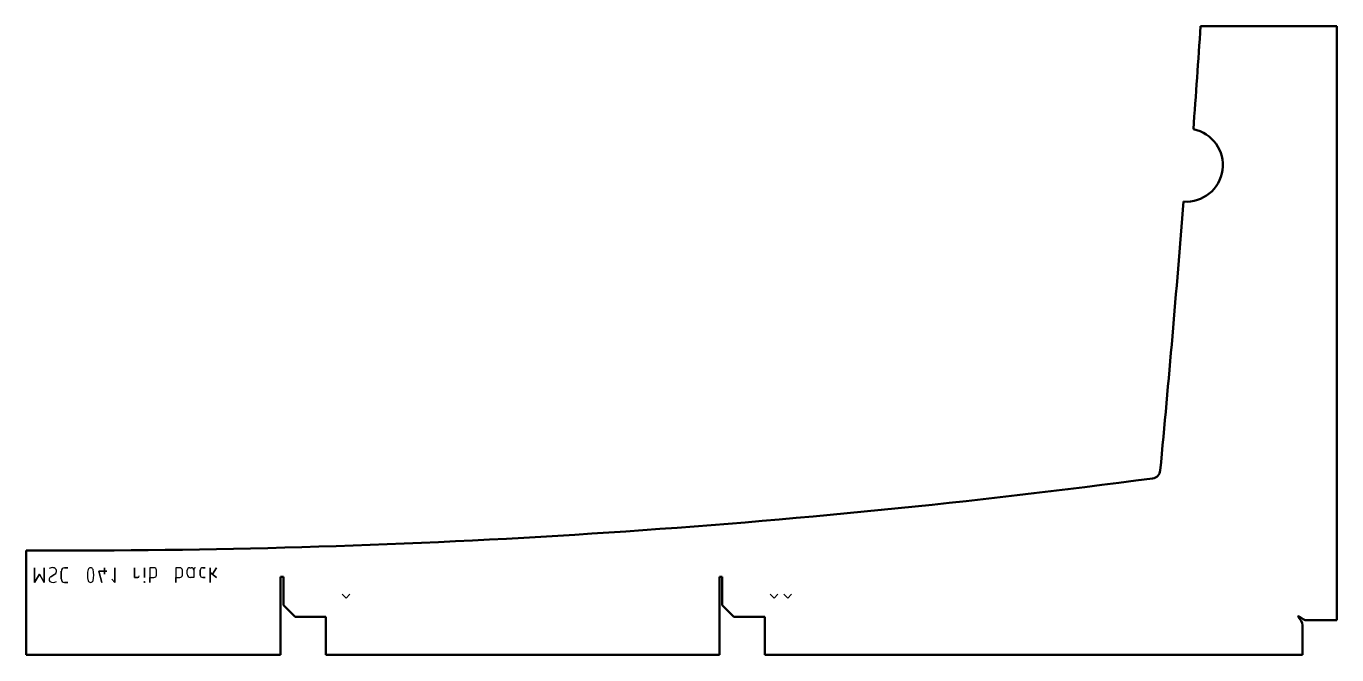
# Model space of a CAD drawing. Header units: millimetres. Extents: x 0 to 896, y -20 to 409.
import ezdxf

# ---------------------------------------------------------------- set-up
doc = ezdxf.new("R2010")
doc.units = ezdxf.units.MM
doc.layers.add('IV_MARK_SURFACE', color=2, linetype='Continuous', lineweight=25)
doc.layers.add('IV_OUTER_PROFILE', color=7, linetype='Continuous', lineweight=50)

msp = doc.modelspace()

# ---------------------------------------------------------------- linework, layer by layer
at = {"layer": 'IV_MARK_SURFACE'}
for p, q in [((5.68, 39.23), (5.68, 29.23)), ((5.68, 29.23), (5.68, 39.23)), ((12.35, 29.23), (12.35, 39.23)), ((12.35, 39.23), (12.35, 29.23)), ((24.01, 37.01), (24.01, 31.45)), ((24.01, 31.45), (24.01, 37.01)), ((28.46, 39.23), (26.24, 39.23)), ((26.24, 39.23), (28.46, 39.23)), ((51.79, 29.23), (49.57, 37.01)), ((49.57, 37.01), (53.46, 37.01)), ((49.57, 37.01), (51.79, 29.23)), ((53.46, 37.01), (49.57, 37.01)), ((53.46, 39.23), (53.46, 37.01)), ((53.46, 37.01), (53.46, 39.23)), ((53.46, 37.01), (53.46, 34.78)), ((53.46, 37.01), (55.12, 37.01)), ((55.12, 37.01), (53.46, 37.01)), ((53.46, 34.78), (53.46, 37.01)), ((60.68, 29.23), (60.68, 39.23)), ((60.68, 39.23), (60.68, 29.23)), ((74.01, 39.23), (74.01, 32.56)), ((74.01, 32.56), (74.01, 39.23)), ((80.96, 39.23), (80.96, 32.56)), ((80.96, 32.56), (80.96, 39.23)), ((84.57, 39.23), (84.57, 32.56)), ((87.35, 39.23), (84.57, 39.23)), ((89.01, 34.23), (89.01, 37.56)), ((102.35, 39.23), (102.35, 32.56)), ((105.12, 39.23), (102.35, 39.23)), ((106.79, 34.23), (106.79, 37.56)), ((110.12, 34.78), (110.12, 37.56)), ((111.79, 39.23), (112.9, 39.23)), ((114.57, 37.56), (114.57, 38.12)), ((114.57, 38.12), (114.57, 37.56)), ((114.57, 37.56), (114.57, 32.56)), ((119.01, 37.56), (119.01, 34.23)), ((119.01, 34.23), (119.01, 37.56)), ((122.35, 39.23), (120.68, 39.23)), ((120.68, 39.23), (122.35, 39.23)), ((125.68, 39.23), (125.68, 35.89)), ((125.68, 35.89), (125.68, 39.23)), ((125.68, 35.89), (125.68, 29.23)), ((125.68, 35.89), (130.12, 32.56)), ((125.68, 29.23), (125.68, 35.89)), ((130.12, 32.56), (125.68, 35.89)), ((127.35, 34.78), (130.12, 39.23)), ((130.12, 39.23), (127.35, 34.78)), ((5.68, 29.23), (9.01, 34.78)), ((9.01, 34.78), (5.68, 29.23)), ((9.01, 34.78), (12.35, 29.23)), ((12.35, 29.23), (9.01, 34.78)), ((19.57, 34.78), (16.79, 33.12)), ((16.79, 33.12), (19.57, 34.78)), ((26.24, 29.23), (28.46, 29.23)), ((28.46, 29.23), (26.24, 29.23)), ((58.46, 31.45), (60.68, 29.23)), ((60.68, 29.23), (58.46, 31.45)), ((74.01, 32.56), (76.24, 32.56)), ((76.24, 32.56), (74.01, 32.56)), ((84.57, 32.56), (87.35, 32.56)), ((84.57, 29.23), (84.57, 32.56)), ((84.57, 32.56), (84.57, 29.23)), ((102.35, 32.56), (105.12, 32.56)), ((102.35, 29.23), (102.35, 32.56)), ((102.35, 32.56), (102.35, 29.23)), ((114.57, 32.56), (112.35, 32.56)), ((120.68, 32.56), (122.35, 32.56)), ((122.35, 32.56), (120.68, 32.56)), ((216.06, 21.16), (218.73, 18.49)), ((218.73, 18.49), (216.06, 21.16)), ((218.73, 18.49), (221.39, 21.16)), ((221.39, 21.16), (218.73, 18.49)), ((508.71, 21.16), (511.38, 18.49)), ((511.38, 18.49), (508.71, 21.16)), ((511.38, 18.49), (514.05, 21.16)), ((514.05, 21.16), (511.38, 18.49)), ((518.05, 21.16), (520.71, 18.49)), ((520.71, 18.49), (518.05, 21.16)), ((520.71, 18.49), (523.38, 21.16)), ((523.38, 21.16), (520.71, 18.49))]:
    msp.add_line(p, q, dxfattribs=at)
msp.add_circle((80.96, 29.51), 0.278, dxfattribs=at)
for centre, radius, start, end in [((17.75, 35.56), 3.74, 79.03731, 123.58255), ((17.75, 35.56), 3.74, 79.03731, 123.58255), ((18.36, 36.84), 2.39, 300.44095, 87.63153), ((18.36, 36.84), 2.39, 300.44095, 87.63153), ((26.24, 37.01), 2.22, 90, 180), ((26.24, 37.01), 2.22, 90, 180), ((55.79, 34.23), 13.99, 163.86614, 196.13386), ((44.01, 37.41), 1.81, 23.03732, 156.96268), ((32.24, 34.23), 13.99, 343.86614, 16.13386), ((87.35, 37.56), 1.67, 0, 90), ((105.12, 37.56), 1.67, 0, 90), ((111.79, 37.56), 1.67, 90, 180), ((112.9, 37.56), 1.67, 0, 90), ((115.68, 38.12), 1.11, 90, 180), ((115.68, 38.12), 1.11, 90, 180), ((120.68, 37.56), 1.67, 90, 180), ((120.68, 37.56), 1.67, 90, 180), ((17.92, 31.22), 2.21, 120.70163, 220.37372), ((17.92, 31.22), 2.21, 120.70163, 220.37372), ((18.46, 33.91), 4.69, 241.71531, 298.28469), ((18.46, 33.91), 4.69, 241.71531, 298.28469), ((26.24, 31.45), 2.22, 180, 270), ((26.24, 31.45), 2.22, 180, 270), ((44.01, 31.03), 1.8, 202.4119, 337.5881), ((76.24, 33.67), 1.11, 270, 360), ((76.24, 33.67), 1.11, 270, 360), ((87.35, 34.23), 1.67, 270, 0), ((105.12, 34.23), 1.67, 270, 360), ((112.35, 34.78), 2.22, 180, 270), ((120.68, 34.23), 1.67, 180, 270), ((120.68, 34.23), 1.67, 180, 270)]:
    msp.add_arc(centre, radius, start, end, dxfattribs=at)
at = {"layer": 'IV_OUTER_PROFILE'}
for p, q in [((803.1, 409.37), (896.2, 409.37)), ((896.2, 409.37), (896.2, 3.31)), ((0, -20.25), (0, 50.95)), ((0, 50.95), (25, 50.95)), ((174, 32.95), (176, 32.95)), ((174, -20.25), (174, 32.95)), ((176, 32.95), (176, 13.7)), ((474, 32.95), (476, 32.95)), ((474, -20.25), (474, 32.95)), ((476, 32.95), (476, 13.7)), ((184, 5.7), (176, 13.7)), ((484, 5.7), (476, 13.7)), ((184, 5.7), (205, 5.7)), ((205, 5.7), (205, -20.25)), ((484, 5.7), (505, 5.7)), ((505, 5.7), (505, -20.25)), ((869.9, 5.7), (871.84, 2.85)), ((873.1, 4.12), (870.25, 6.06)), ((871.84, 2.85), (872.43, 1.43)), ((872.43, 1.43), (872.65, 0)), ((874.53, 3.52), (873.1, 4.12)), ((875.95, 3.31), (874.53, 3.52)), ((896.2, 3.31), (875.95, 3.31)), ((872.65, 0), (872.65, -20.25)), ((174, -20.25), (0, -20.25)), ((474, -20.25), (205, -20.25)), ((872.65, -20.25), (505, -20.25))]:
    msp.add_line(p, q, dxfattribs=at)
for centre, radius, start, end in [((-10221.99, 1150.98), 11050, 355.785803, 356.151764), ((793.29, 314.44), 25, 265.59361, 78.82935), ((-10225, 1150.95), 11050, 354.572112, 355.528799), ((25, 5700.95), 5650, 270, 277.57976), ((769.48, 106.27), 6, 277.57976, 354.57211), ((870.1, 5.85), 0.252, 52.85331, 217.14669)]:
    msp.add_arc(centre, radius, start, end, dxfattribs=at)

doc.saveas('drawing.dxf')
